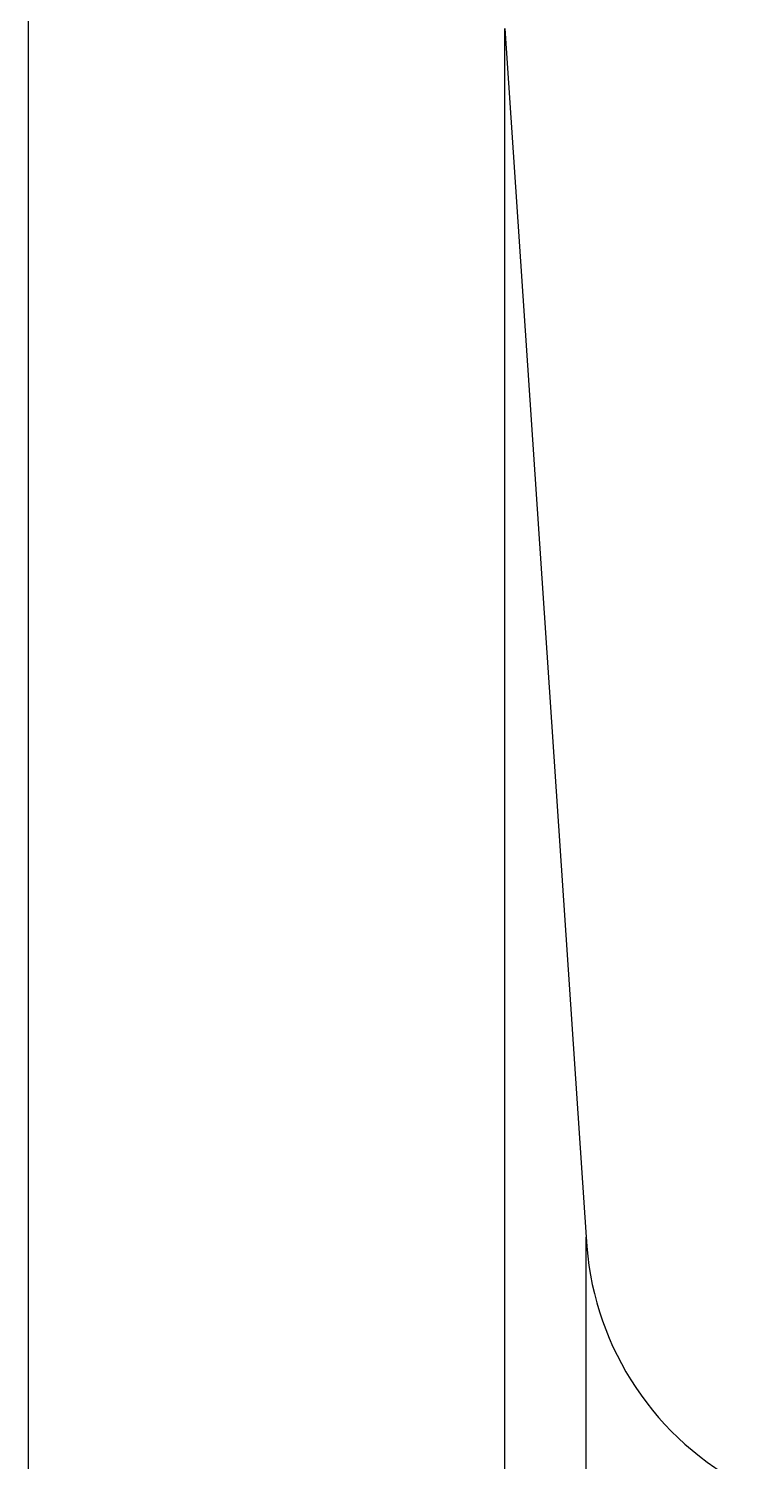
# Model space of a CAD drawing. Header units: millimetres. Extents: x 0 to 3800, y -67 to 2530.
# Drawn here: x 2366.41 to 2371.33, y 1485.91 to 1495.83 of the extents above; entities that cross this region are included whole.
import ezdxf

# ---------------------------------------------------------------- set-up
doc = ezdxf.new("R2010")
doc.units = ezdxf.units.MM
doc.layers.add('내부선 및 부속', color=4, linetype='Continuous')

msp = doc.modelspace()

# ---------------------------------------------------------------- linework, layer by layer
at = {"layer": '내부선 및 부속', "linetype": 'Continuous'}
for p, q in [((2366.4117, 1456.2923), (2366.4117, 1497.9663)), ((2366.4118, 1456.5518), (2366.4118, 1497.9051)), ((2369.7076, 1495.8291), (2370.2706, 1487.4644)), ((2369.7076, 1458.4295), (2369.7076, 1495.8291)), ((2370.2706, 1466.7942), (2370.2706, 1487.4644)), ((2370.2706, 1466.7942), (2370.2706, 1487.4644))]:
    msp.add_line(p, q, dxfattribs=at)
msp.add_arc((2372.3214, 1487.5626), 2.0531, 182.73971, 241.16111, dxfattribs=at)
msp.add_arc((2372.3214, 1487.5626), 2.0531, 182.73971, 241.16111, dxfattribs=at)

doc.saveas('drawing.dxf')
